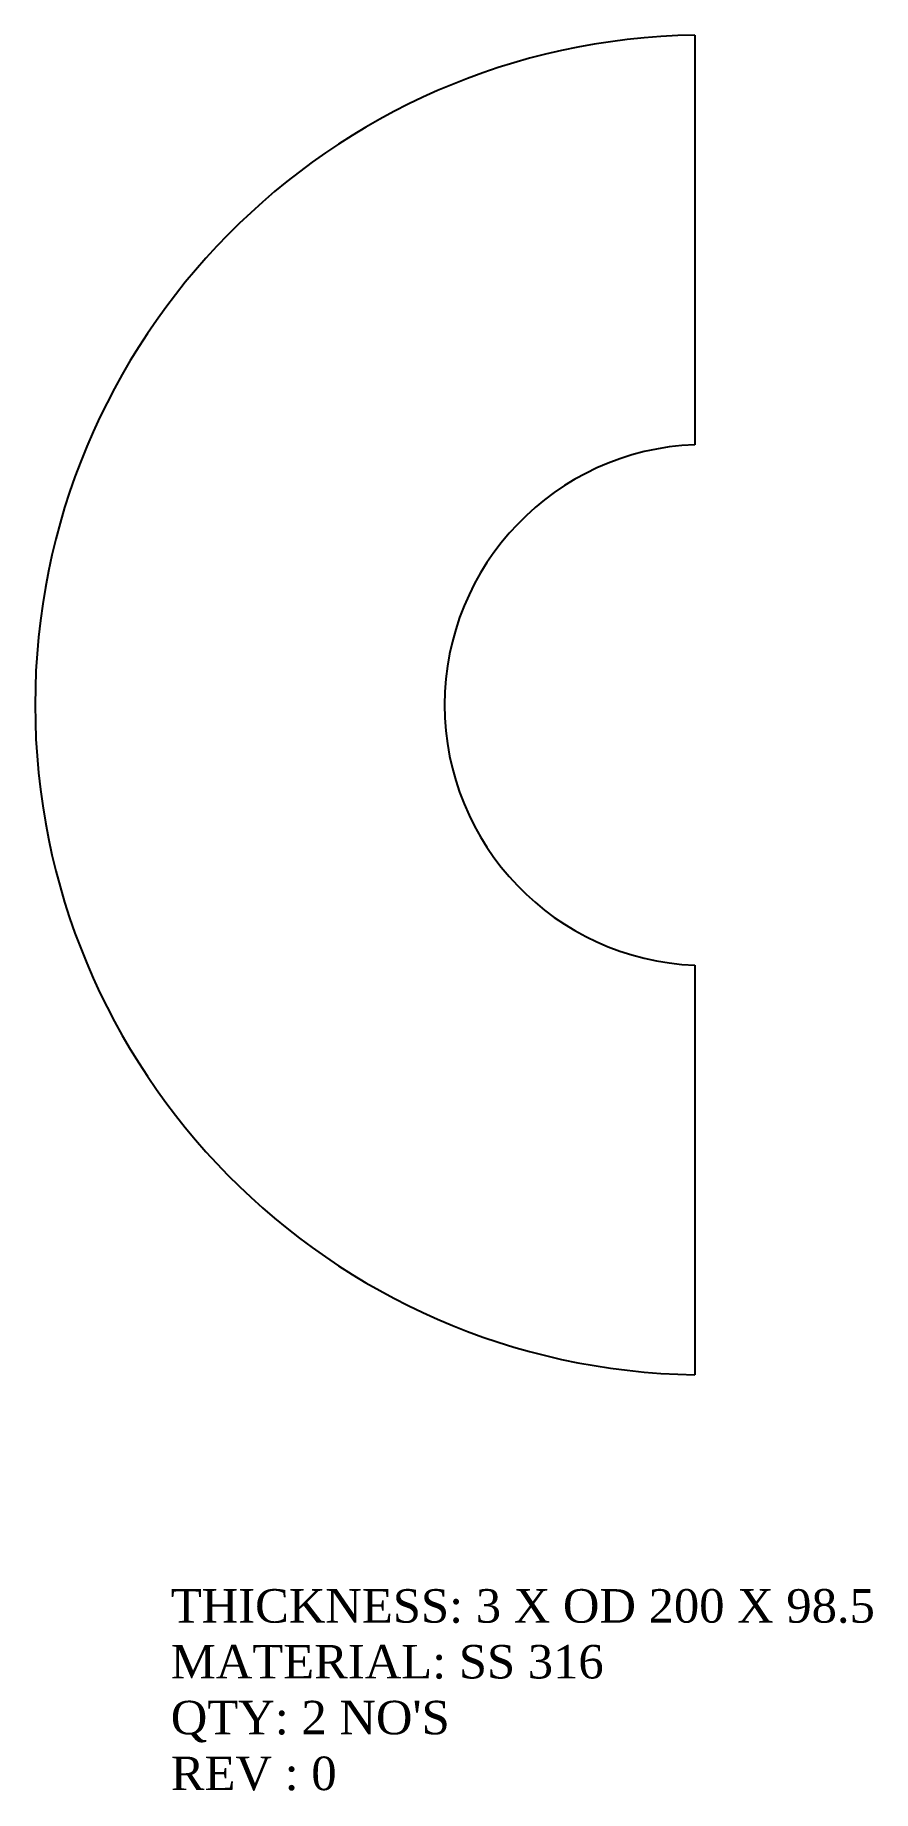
# Model space of a CAD drawing. Header units: inches. Extents: x 1843 to 1968, y -259 to 3.
import ezdxf

# ---------------------------------------------------------------- set-up
doc = ezdxf.new("R2010")
doc.units = ezdxf.units.IN
doc.header["$MEASUREMENT"] = 0
doc.layers.add('LaserCutting', color=3, linetype='Continuous')

msp = doc.modelspace()

# ---------------------------------------------------------------- linework, layer by layer
at = {"layer": 'LaserCutting'}
for p, q in [((1941.23, 3.03), (1941.23, -58.11)), ((1941.23, -135.8), (1941.23, -196.95))]:
    msp.add_line(p, q, dxfattribs=at)
for radius, start, end in [(100, 90.8595, 269.1405), (38.88, 92.2113, 267.7887)]:
    msp.add_arc((1942.73, -96.96), radius, start, end, dxfattribs=at)

# ---------------------------------------------------------------- texts
at = {"layer": 'LaserCutting', "insert": (1862.98, -228.96), "char_height": 5, "width": 185.0212, "attachment_point": 1}
msp.add_mtext("{\\fTimes New Roman|b0|i0|c0|p18;THICKNESS: 3 X OD 200 X 98.5\\PMATERIAL: SS 316\\PQTY: 2 NO'S\\PREV : 0}", dxfattribs=at)

doc.saveas('drawing.dxf')
